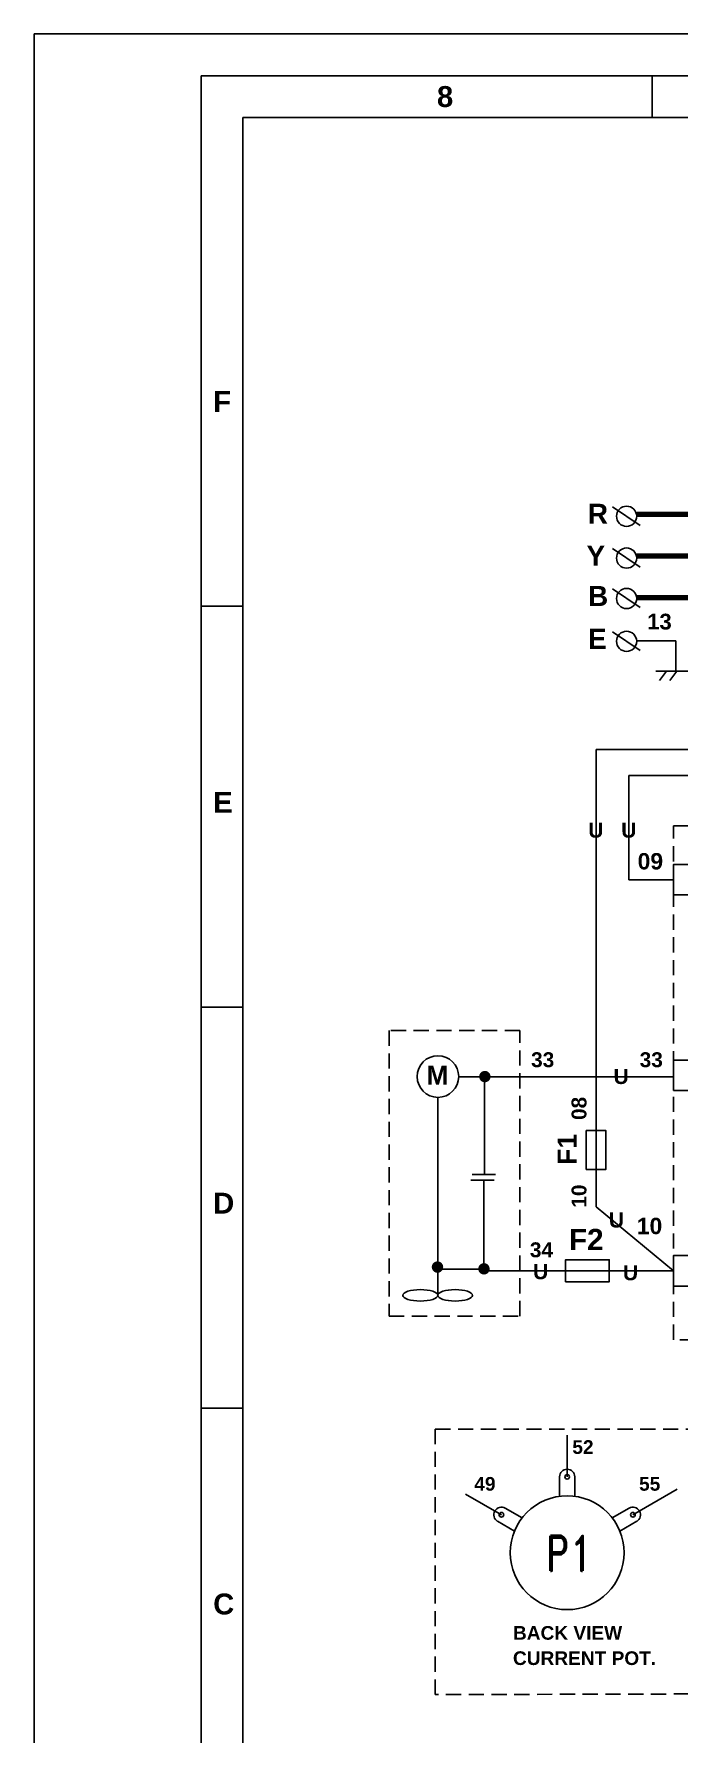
# Model space of a CAD drawing. Header units: millimetres. Extents: x 0 to 462, y 0 to 344.
# Drawn here: x 0 to 84.9, y 119.9 to 343.8 of the extents above; entities that cross this region are included whole.
import ezdxf
from ezdxf.enums import TextEntityAlignment as Align

# ---------------------------------------------------------------- set-up
doc = ezdxf.new("R2010")
doc.units = ezdxf.units.MM
doc.header["$LTSCALE"] = 8
doc.header["$MEASUREMENT"] = 0
doc.linetypes.add('HIDDEN', pattern=[0.375, 0.25, -0.125])
doc.layers.add('NP', color=7, linetype='Continuous')
doc.styles.add('ROMAND', font='ROMAND.SHX')
doc.styles.add('ROMANS', font='arialbd.ttf')

msp = doc.modelspace()

# ---------------------------------------------------------------- linework, layer by layer
at = {"color": 3, "ltscale": 6}
for p, q in [((462, 343.79), (0, 343.79)), ((0, 0), (0, 343.79)), ((456.5, 338.29), (22, 338.29)), ((22, 5.5), (22, 338.29)), ((81.4, 332.79), (81.4, 338.29)), ((381.15, 332.79), (27.5, 332.79)), ((27.5, 11), (27.5, 332.79)), ((22, 268.4), (27.5, 268.4)), ((22, 215.6), (27.5, 215.6)), ((22, 162.8), (27.5, 162.8))]:
    msp.add_line(p, q, dxfattribs=at)
at = {"color": 4}
for p, q in [((79.82, 279.06), (76.17, 281.52)), ((79.82, 273.57), (76.17, 276.02)), ((79.82, 268.23), (76.17, 270.69)), ((79.82, 262.59), (76.17, 265.05)), ((79.38, 263.84), (84.54, 263.84)), ((84.54, 259.87), (84.54, 263.84)), ((81.91, 259.87), (86.56, 259.87)), ((82.38, 258.61), (83.3, 259.87)), ((83.73, 258.61), (84.65, 259.87))]:
    msp.add_line(p, q, dxfattribs=at)
for p, q in [((70.22, 153.74), (70.22, 159.22)), ((69.22, 153.74), (69.22, 151.17)), ((71.22, 153.74), (71.22, 151.17)), ((61.56, 148.74), (56.84, 151.47)), ((78.88, 148.74), (84.72, 152.11)), ((61.06, 147.88), (63.28, 146.59)), ((62.06, 149.61), (64.28, 148.32)), ((78.38, 149.61), (76.16, 148.32)), ((79.38, 147.88), (77.16, 146.59))]:
    msp.add_line(p, q)
at = {"color": 4, "const_width": 0.693}
for points in [[(79.38, 280.53), (95.17, 280.53)], [(79.38, 275.04), (95.17, 275.04)], [(79.38, 269.55), (95.17, 269.55)]]:
    msp.add_lwpolyline(points, dxfattribs=at)
at = {"color": 2, "linetype": 'HIDDEN'}
msp.add_lwpolyline([(64, 174.9), (64, 212.51), (46.76, 212.51), (46.76, 174.9)], close=True, dxfattribs=at)
at = {"color": 4, "const_width": 0.75}
for points in [[(59.38, 206.08, -1), (59.38, 206.83, -1)], [(53.14, 180.99, -1), (53.14, 181.74, -1)], [(59.26, 180.76, -1), (59.26, 181.51, -1)]]:
    msp.add_lwpolyline(points, format="xyb", close=True, dxfattribs=at)
at = {"color": 4}
for centre in [(78.05, 280.26), (78.05, 274.76), (78.05, 269.43), (78.05, 263.79)]:
    msp.add_circle(centre, 1.33, dxfattribs=at)
for centre, radius in [((70.22, 153.74), 0.3), ((70.22, 143.74), 7.5), ((61.56, 148.74), 0.3), ((78.88, 148.74), 0.3)]:
    msp.add_circle(centre, radius)
for centre, start, end in [((70.22, 153.74), 0, 180), ((61.56, 148.74), 60, 240), ((78.88, 148.74), 300, 120)]:
    msp.add_arc(centre, 1, start, end)
at = {"layer": 'NP', "color": 4, "lineweight": 30}
msp.add_line((74.03, 249.56), (156, 249.56), dxfattribs=at)
at = {"layer": 'NP', "color": 4, "lineweight": -3}
for p, q in [((74.03, 249.56), (74.03, 189.31)), ((78.32, 232.39), (78.32, 246.1)), ((84.21, 180.86), (74.03, 189.31))]:
    msp.add_line(p, q, dxfattribs=at)
at = {"layer": 'NP', "color": 4}
for p, q in [((159.65, 246.1), (78.32, 246.1)), ((84.33, 206.41), (55.94, 206.41)), ((59.31, 206.41), (59.31, 193.57)), ((53.2, 203.72), (53.2, 177.54)), ((57.51, 192.82), (60.6, 192.82)), ((57.69, 193.57), (60.76, 193.57)), ((59.26, 180.76), (59.25, 192.82)), ((59.25, 181.08), (53.2, 181.08)), ((84.21, 180.86), (59.26, 180.86))]:
    msp.add_line(p, q, dxfattribs=at)
at = {"layer": 'NP', "color": 7, "lineweight": -3}
msp.add_line((84.21, 232.39), (78.32, 232.39), dxfattribs=at)
at = {"layer": 'NP', "color": 7}
msp.add_line((84.21, 232.39), (78.32, 232.39), dxfattribs=at)
at = {"layer": 'NP', "color": 2, "linetype": 'HIDDEN', "lineweight": -3}
msp.add_lwpolyline([(114.05, 171.8), (84.21, 171.8), (84.21, 239.5), (114.05, 239.5)], close=True, dxfattribs=at)
at = {"layer": 'NP', "color": 2, "lineweight": -3}
for points in [[(84.21, 230.38), (92.17, 230.38), (92.17, 234.39), (84.21, 234.39)], [(84.21, 204.62), (92.17, 204.62), (92.17, 208.63), (84.21, 208.63)], [(84.21, 178.86), (92.17, 178.86), (92.17, 182.87), (84.21, 182.87)]]:
    msp.add_lwpolyline(points, close=True, dxfattribs=at)
at = {"layer": 'NP', "color": 4}
for points in [[(72.73, 199.35), (75.32, 199.35), (75.32, 194.23), (72.73, 194.23)], [(70.02, 179.44), (70.02, 182.33), (75.76, 182.33), (75.76, 179.44)]]:
    msp.add_lwpolyline(points, close=True, dxfattribs=at)
at = {"layer": 'NP', "color": 2, "linetype": 'HIDDEN'}
msp.add_lwpolyline([(52.85, 160.01), (119.26, 160.01), (119.26, 125.22), (52.85, 125.05)], close=True, dxfattribs=at)
at = {"layer": 'NP', "color": 4}
msp.add_circle((53.2, 206.46), 2.74, dxfattribs=at)
at = {"layer": 'NP', "color": 4, "extrusion": (0, 0, -1)}
for centre in [(50.88, 177.64), (55.47, 177.64)]:
    msp.add_ellipse(centre, major_axis=(-2.3, 0), ratio=0.326741, dxfattribs=at)

# ---------------------------------------------------------------- texts
at = {"color": 3, "ltscale": 6, "style": 'ROMANS'}
msp.add_text('8', height=2.75, dxfattribs=at).set_placement((54.14, 335.55), align=Align.MIDDLE)
for s, p in [('F', (23.6, 294.01)), ('E', (23.6, 241.21)), ('D', (23.6, 188.41)), ('C', (23.6, 135.61))]:
    msp.add_text(s, height=2.75, dxfattribs=at).set_placement(p)
at = {"color": 1, "style": 'ROMANS'}
for s, height, p in [('R', 2.64, (72.94, 279.27)), ('Y', 2.64, (72.76, 273.77)), ('B', 2.64, (72.96, 268.44)), ('13', 2.079, (80.76, 265.35)), ('E', 2.64, (72.96, 262.8)), ('U', 1.98, (73, 237.93)), ('U', 1.98, (77.34, 237.93)), ('09', 2.158, (79.5, 233.74)), ('33', 1.962, (65.47, 207.7)), ('33', 1.962, (79.77, 207.7)), ('U', 1.98, (76.33, 205.48)), ('U', 1.98, (75.71, 186.58)), ('F2', 2.8, (70.45, 183.6)), ('10', 2.158, (79.39, 185.7)), ('34', 1.962, (65.31, 182.66)), ('U', 1.98, (65.73, 179.77)), ('U', 1.98, (77.57, 179.63)), ('U', 1.98, (77.57, 179.63)), ('52', 1.8, (70.9, 156.76)), ('49', 1.8, (57.99, 151.91)), ('55', 1.8, (79.69, 151.91)), ('BACK VIEW', 1.8, (63.08, 132.28)), ('CURRENT POT.', 1.8, (63.08, 128.95))]:
    msp.add_text(s, height=height, dxfattribs=at).set_placement(p)
at = {"color": 1, "style": 'ROMANS', "text_generation_flag": 2}
msp.add_text('M', height=2.5, dxfattribs=at).set_placement((54.59, 205.38))
at = {"color": 1, "style": 'ROMANS'}
for s, height, p in [('08', 1.962, (72.76, 200.74)), ('F1', 2.5, (71.45, 194.84)), ('10', 1.962, (72.76, 189.19))]:
    msp.add_text(s, height=height, rotation=90, dxfattribs=at).set_placement(p)
at = {"color": 1, "style": 'ROMAND', "width": 0.8}
msp.add_text('P1', height=4.59, dxfattribs=at).set_placement((67.38, 141.36))

doc.saveas('drawing.dxf')
